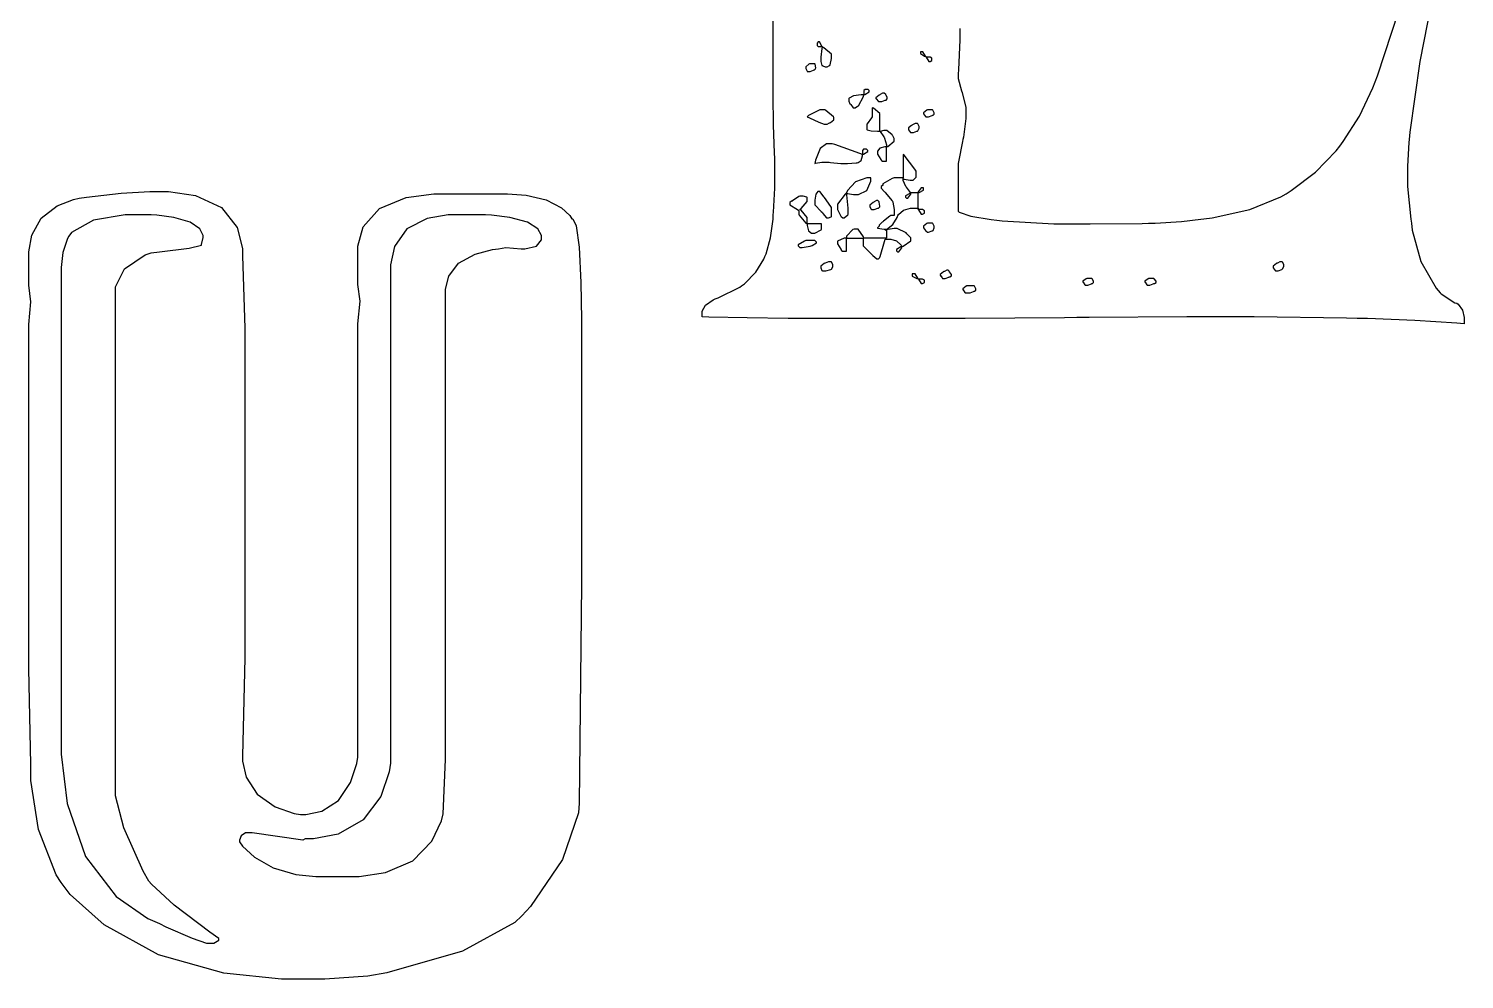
# Model space of a CAD drawing. Extents: x 55 to 302, y 40 to 307.
# Drawn here: x 225.3 to 292.4, y 44.5 to 88.8 of the extents above; entities that cross this region are included whole.
import ezdxf

# ---------------------------------------------------------------- set-up
doc = ezdxf.new("R2010")
doc.units = 0
doc.header["$MEASUREMENT"] = 0

msp = doc.modelspace()

# ---------------------------------------------------------------- linework, layer by layer
at = {"color": 32}
for points in [[(290.705, 89.377), (290.432, 87.9479), (290.372, 87.6293), (290.31, 87.3125), (289.833, 84.0232), (289.807, 83.6785), (289.789, 83.5381), (289.737, 82.4272), (289.737, 82.0568), (289.737, 81.4836), (289.886, 79.9497), (289.913, 79.7638), (289.947, 79.4371), (290.358, 77.9695), (291.068, 76.7292), (291.254, 76.5168), (291.254, 76.5168), (291.298, 76.4646), (291.942, 76.0511), (292.03, 76.0236), (292.09, 75.9795), (292.299, 75.7026), (292.383, 75.3622), (292.383, 75.2479), (292.383, 75.0715), (292.03, 75.099), (290.076, 75.2217), (287.859, 75.3099), (287.373, 75.3181), (286.888, 75.336), (282.568, 75.3883), (281.128, 75.3883), (279.417, 75.3883), (274.866, 75.3636), (274.285, 75.354), (273.702, 75.3456), (269.059, 75.3181), (267.512, 75.3181), (261.444, 75.3181), (260.802, 75.3181), (258.877, 75.3413), (257.095, 75.3801), (256.786, 75.3883), (256.786, 75.5646), (256.786, 75.6599), (256.941, 75.9411), (257.289, 76.1919), (257.387, 76.236), (257.52, 76.2801), (258.542, 76.7747), (258.622, 76.8354), (258.754, 76.9331), (259.287, 77.4707), (259.661, 78.0782), (259.715, 78.2105), (259.767, 78.3347), (259.975, 79.0758), (260.094, 79.9578), (260.103, 80.1508), (260.12, 80.2749), (260.174, 81.3992), (260.174, 81.7742), (260.174, 82.7966), (260.156, 83.0351), (260.112, 84.358), (260.103, 85.7278), (260.103, 86.184), (260.103, 89.4031)], [(268.817, 88.864), (268.817, 88.3348), (268.755, 86.9336), (268.746, 86.7473), (268.746, 86.5269), (268.895, 85.9455), (268.923, 85.8654), (268.949, 85.7871), (269.099, 85.1849), (269.099, 84.9835), (269.099, 84.6586), (268.984, 83.7847), (268.957, 83.6785), (268.939, 83.5738), (268.755, 82.6301), (268.746, 82.55), (268.746, 80.3271), (268.791, 80.2831), (269.328, 80.0901), (270.288, 79.9317), (270.545, 79.9042), (270.8, 79.8781), (273.202, 79.7278), (274.002, 79.7278), (274.91, 79.7278), (277.336, 79.7553), (277.636, 79.7638), (277.935, 79.7733), (279.174, 79.8421), (280.079, 79.9483), (280.212, 79.9744), (280.609, 80.0185), (282.359, 80.3988), (283.808, 80.99), (284.056, 81.1389), (284.303, 81.2892), (285.428, 82.145), (286.393, 83.1413), (286.562, 83.3617), (286.728, 83.5822), (287.482, 84.7686), (288.113, 86.0792), (288.219, 86.3604), (288.324, 86.6429), (289.33, 89.6772)]]:
    msp.add_lwpolyline(points, dxfattribs=at)
for points in [[(262.396, 87.9821), (262.378, 87.9299), (262.326, 87.5206), (262.326, 87.3827), (262.326, 87.322), (262.378, 87.1361), (262.396, 87.1361), (262.413, 87.1195), (262.533, 87.0659), (262.573, 87.0659), (262.617, 87.0659), (262.731, 87.128), (262.749, 87.1361), (262.766, 87.1541), (262.819, 87.4586), (262.819, 87.5591), (262.819, 87.6653), (262.467, 87.956), (262.396, 87.9821), (262.378, 88.0262), (262.259, 88.2304), (262.22, 88.2304), (262.202, 88.2304), (262.15, 88.1765), (262.15, 88.1585), (262.15, 88.0883), (262.15, 88.0717), (262.202, 88.0181), (262.22, 88.0181), (262.396, 88.0181), (262.396, 87.9821)], [(262.044, 87.2063), (261.797, 87.2063), (261.769, 87.1897), (261.621, 87.0701), (261.621, 87.0299), (261.621, 86.9858), (261.681, 86.8715), (261.691, 86.8535), (261.761, 86.8535), (261.822, 86.8535), (261.98, 86.9156), (262.008, 86.9237), (262.024, 86.9237), (262.078, 86.9777), (262.078, 86.9957), (262.096, 87.0218), (262.06, 87.1982), (262.044, 87.2063)], [(267.229, 87.5591), (267.246, 87.515), (267.366, 87.3125), (267.406, 87.3125), (267.432, 87.3125), (267.512, 87.3661), (267.512, 87.3827), (267.512, 87.4529), (267.512, 87.4709), (267.432, 87.5249), (267.406, 87.5249), (267.229, 87.5249), (267.211, 87.569), (267.091, 87.7715), (267.053, 87.7715), (266.983, 87.7715), (266.983, 87.7013), (266.978, 87.6886), (267.166, 87.5591), (267.229, 87.5591)], [(264.337, 85.761), (264.215, 85.761), (263.852, 85.7127), (263.648, 85.6107), (263.631, 85.5846), (263.631, 85.5126), (263.631, 85.4685), (263.683, 85.3362), (263.701, 85.3362), (263.718, 85.3101), (263.838, 85.1598), (263.878, 85.1598), (263.922, 85.1598), (264.036, 85.2234), (264.054, 85.2318), (264.089, 85.2413), (264.319, 85.6823), (264.337, 85.761), (264.381, 85.7786), (264.583, 85.8986), (264.583, 85.9374), (264.583, 85.955), (264.53, 86.0076), (264.513, 86.0076), (264.407, 86.0076), (264.389, 86.0076), (264.337, 85.955), (264.337, 85.9374), (264.337, 85.761)], [(265.042, 85.4424), (265.113, 85.4424), (265.173, 85.4424), (265.332, 85.5045), (265.359, 85.5126), (265.376, 85.5126), (265.429, 85.5666), (265.429, 85.5846), (265.429, 85.6287), (265.368, 85.743), (265.359, 85.761), (265.359, 85.7786), (265.279, 85.8312), (265.253, 85.8312), (265.209, 85.8312), (265.095, 85.7705), (265.077, 85.761), (265.05, 85.743), (264.9, 85.6245), (264.9, 85.5846), (264.909, 85.5761), (265.024, 85.4523), (265.042, 85.4424)], [(261.691, 84.7369), (261.796, 84.6847), (262.224, 84.4822), (262.485, 84.3841), (262.573, 84.3841), (262.617, 84.3841), (262.731, 84.4462), (262.749, 84.4543), (262.775, 84.4723), (262.926, 84.5922), (262.926, 84.6307), (262.926, 84.7027), (262.908, 84.7288), (262.555, 85.0209), (262.503, 85.0554), (262.326, 85.0554), (262.282, 85.065), (261.752, 84.799), (261.691, 84.7369)], [(265.395, 83.3258), (265.315, 83.3258), (265.077, 83.2693), (264.972, 83.1275), (264.972, 83.0792), (264.972, 82.991), (265.121, 82.7444), (265.148, 82.7264), (265.148, 82.7098), (265.201, 82.6562), (265.219, 82.6562), (265.395, 82.6562), (265.395, 83.3258), (265.456, 83.3438), (265.748, 83.596), (265.748, 83.6785), (265.748, 83.7226), (265.686, 83.8383), (265.678, 83.8549), (265.66, 83.899), (265.407, 84.1015), (265.325, 84.1015), (265.263, 84.1015), (265.103, 84.0412), (265.077, 84.0313), (265.077, 84.8071), (265.077, 84.8953), (264.786, 85.1436), (264.724, 85.1598), (264.724, 84.7369), (264.698, 84.6928), (264.486, 84.4021), (264.477, 84.3841), (264.477, 84.1375), (264.494, 84.1209), (264.67, 84.0768), (264.975, 84.0673), (265.077, 84.0673), (265.095, 84.0412), (265.271, 83.8027), (265.289, 83.7847), (265.297, 83.7406), (265.395, 83.4305), (265.395, 83.3258)], [(267.229, 84.7369), (267.299, 84.7369), (267.36, 84.7369), (267.52, 84.799), (267.546, 84.8071), (267.564, 84.8071), (267.618, 84.861), (267.618, 84.879), (267.618, 84.9231), (267.554, 85.0374), (267.546, 85.0554), (267.299, 85.0554), (267.272, 85.0374), (267.123, 84.9189), (267.123, 84.879), (267.123, 84.879), (267.211, 84.7549), (267.229, 84.7369)], [(266.524, 83.9971), (266.594, 83.9971), (266.654, 83.9971), (266.814, 84.0588), (266.84, 84.0673), (266.858, 84.0853), (266.912, 84.2049), (266.912, 84.2437), (266.912, 84.2878), (266.849, 84.4035), (266.84, 84.4201), (266.77, 84.4201), (266.726, 84.4201), (266.61, 84.3594), (266.594, 84.3499), (266.566, 84.3319), (266.417, 84.2133), (266.417, 84.1735), (266.417, 84.1294), (266.506, 84.0066), (266.524, 83.9971)], [(262.044, 82.55), (262.07, 82.568), (262.368, 82.6202), (262.467, 82.6202), (262.713, 82.6202), (262.774, 82.6036), (263.258, 82.55), (263.419, 82.55), (263.568, 82.55), (263.974, 82.5775), (264.018, 82.586), (264.062, 82.5955), (264.209, 82.7003), (264.267, 82.9056), (264.267, 82.973), (264.311, 82.991), (264.513, 83.1109), (264.513, 83.1494), (264.513, 83.1674), (264.459, 83.2196), (264.443, 83.2196), (264.337, 83.2196), (264.319, 83.2196), (264.267, 83.1674), (264.267, 83.1494), (264.267, 82.973), (264.15, 83.027), (262.97, 83.4415), (262.855, 83.4679), (262.679, 83.4679), (262.582, 83.4679), (262.295, 83.2474), (262.07, 82.7098), (262.044, 82.55)], [(266.876, 80.4333), (266.893, 80.3892), (267.013, 80.1867), (267.053, 80.1867), (267.079, 80.1867), (267.159, 80.2404), (267.159, 80.2569), (267.159, 80.3271), (267.159, 80.3451), (267.079, 80.3973), (267.053, 80.3973), (266.876, 80.3973), (266.876, 81.1749), (266.92, 81.1925), (267.123, 81.3125), (267.123, 81.3513), (267.123, 81.4215), (267.053, 81.4215), (267.009, 81.4215), (266.876, 81.2366), (266.876, 81.1749), (266.524, 81.1749), (266.506, 81.201), (266.329, 81.4395), (266.311, 81.4557), (266.294, 81.4737), (266.171, 81.752), (266.171, 81.8444), (266.215, 81.8279), (266.499, 81.7742), (266.594, 81.7742), (266.638, 81.7742), (266.77, 81.9065), (266.77, 81.9506), (266.77, 82.1972), (266.708, 82.2949), (266.215, 82.9388), (266.171, 82.973), (266.171, 81.8804), (265.748, 81.8804), (265.66, 81.854), (265.219, 81.6102), (265.219, 81.5277), (265.201, 81.5277), (265.148, 81.4737), (265.148, 81.4557), (265.148, 81.3954), (265.297, 81.2366), (265.325, 81.2091), (265.341, 81.183), (265.634, 80.8302), (265.678, 80.7861), (265.694, 80.742), (265.748, 80.4058), (265.748, 80.2929), (265.748, 80.1165), (265.571, 80.1165), (265.544, 80.0901), (265.245, 79.852), (265.219, 79.834), (265.191, 79.8174), (265.042, 79.6713), (265.042, 79.6216), (264.972, 79.5514), (264.972, 79.5348), (265.289, 79.4812), (265.395, 79.4812), (265.395, 79.0582), (264.337, 79.0582), (264.319, 79.1284), (264.067, 79.4812), (263.984, 79.4812), (263.878, 79.4812), (263.816, 79.4646), (263.525, 79.1602), (263.525, 79.0582), (263.419, 79.0582), (263.102, 78.9259), (263.102, 78.8818), (263.102, 78.7936), (263.251, 78.5467), (263.278, 78.529), (263.278, 78.511), (263.331, 78.4571), (263.349, 78.4571), (263.525, 78.4571), (263.525, 79.0582), (264.301, 79.0582), (264.301, 78.7054), (264.389, 78.6088), (264.746, 78.2602), (264.94, 78.1043), (265.006, 78.1043), (265.023, 78.1043), (265.077, 78.1583), (265.077, 78.1763), (265.095, 78.2024), (265.297, 78.9079), (265.325, 79.0222), (265.501, 79.0222), (265.592, 79.0222), (265.866, 78.9397), (266.073, 78.7315), (266.101, 78.6694), (266.057, 78.6529), (265.854, 78.5329), (265.854, 78.4931), (265.854, 78.4765), (265.906, 78.4229), (265.924, 78.4229), (265.968, 78.4229), (266.101, 78.6088), (266.101, 78.6694), (266.171, 78.6874), (266.524, 78.9397), (266.524, 79.0222), (266.524, 79.0843), (266.373, 79.2427), (266.347, 79.2688), (266.303, 79.3129), (265.885, 79.5154), (265.748, 79.5154), (265.748, 79.5154), (265.369, 79.4551), (265.325, 79.4452), (265.395, 79.4727), (265.69, 79.7017), (265.897, 80.0379), (265.924, 80.1165), (265.95, 80.1702), (266.183, 80.3727), (266.518, 80.4693), (266.63, 80.4693), (266.876, 80.4693), (266.876, 80.4333)], [(263.525, 81.1749), (263.453, 81.1223), (263.102, 80.6595), (263.102, 80.5035), (263.102, 80.3988), (263.251, 80.0985), (263.278, 80.0806), (263.349, 80.0104), (263.409, 80.0104), (263.586, 80.1606), (263.595, 80.1867), (263.595, 80.4333), (263.604, 80.4693), (263.542, 81.0962), (263.525, 81.1749), (263.569, 81.1569), (263.853, 81.1029), (263.948, 81.1029), (264.079, 81.1029), (264.472, 81.2934), (264.654, 81.7344), (264.654, 81.8804), (264.476, 81.8804), (263.944, 81.6998), (263.569, 81.2892), (263.525, 81.1749)], [(262.819, 80.0806), (262.819, 80.5035), (262.792, 80.5476), (262.493, 80.9639), (262.467, 80.9985), (262.439, 81.0426), (262.274, 81.2451), (262.22, 81.2451), (262.187, 81.2451), (262.092, 81.1181), (262.044, 80.8426), (262.044, 80.7501), (262.044, 80.6277), (262.334, 80.3106), (262.396, 80.2569), (262.423, 80.2128), (262.588, 80.0104), (262.643, 80.0104), (262.687, 80.0104), (262.81, 80.064), (262.819, 80.0806)], [(266.524, 81.1749), (266.48, 81.1569), (266.277, 81.0383), (266.277, 80.9985), (266.277, 80.9805), (266.329, 80.9265), (266.347, 80.9265), (266.391, 80.9265), (266.524, 81.1128), (266.524, 81.1749)], [(261.691, 79.7278), (261.691, 79.6491), (261.747, 79.411), (261.889, 79.3048), (261.938, 79.3048), (262.042, 79.3048), (262.333, 79.4551), (262.36, 79.4812), (262.36, 79.7278), (261.691, 79.7278), (261.691, 79.9042), (261.691, 80.0283), (261.399, 80.3712), (261.338, 80.3973), (261.399, 80.4513), (261.691, 80.7819), (261.691, 80.8923), (261.691, 80.9625), (261.663, 80.9805), (261.498, 81.0327), (261.444, 81.0327), (261.338, 81.0327), (261.294, 81.0161), (261.002, 80.8136), (260.985, 80.7861), (260.958, 80.7861), (260.879, 80.7339), (260.879, 80.7159), (260.879, 80.6277), (261.231, 80.3988), (261.302, 80.3631), (261.302, 80.1867), (261.311, 80.1426), (261.629, 79.7638), (261.691, 79.7278)], [(265.042, 80.7501), (265.042, 80.7681), (264.988, 80.8221), (264.972, 80.8221), (264.928, 80.8221), (264.812, 80.76), (264.796, 80.7501), (264.768, 80.7339), (264.619, 80.614), (264.619, 80.5737), (264.619, 80.5296), (264.68, 80.4153), (264.69, 80.3973), (264.76, 80.3973), (264.82, 80.3973), (264.979, 80.4609), (265.006, 80.4693), (265.023, 80.4693), (265.077, 80.5229), (265.077, 80.5395), (265.085, 80.567), (265.05, 80.742), (265.042, 80.7501)], [(267.229, 79.411), (267.299, 79.339), (267.36, 79.339), (267.52, 79.4025), (267.546, 79.411), (267.564, 79.4286), (267.618, 79.5486), (267.618, 79.5874), (267.618, 79.6315), (267.554, 79.7458), (267.546, 79.7638), (267.299, 79.7638), (267.272, 79.7458), (267.123, 79.6272), (267.123, 79.5874), (267.123, 79.5433), (267.211, 79.4205), (267.229, 79.411)], [(261.338, 78.6335), (261.444, 78.6335), (261.444, 78.6335), (261.823, 78.697), (261.867, 78.7054), (261.911, 78.7231), (262.114, 78.843), (262.114, 78.8818), (262.044, 78.952), (261.621, 78.952), (261.559, 78.9259), (261.268, 78.7605), (261.268, 78.7054), (261.338, 78.6335)], [(262.396, 77.5409), (262.467, 77.5409), (262.555, 77.5409), (262.792, 77.603), (262.819, 77.6111), (262.836, 77.6291), (262.89, 77.749), (262.89, 77.7875), (262.89, 77.8316), (262.828, 77.9473), (262.819, 77.9639), (262.749, 77.9639), (262.687, 77.9639), (262.529, 77.9032), (262.503, 77.8937), (262.475, 77.8771), (262.326, 77.7572), (262.326, 77.7173), (262.326, 77.6732), (262.378, 77.5504), (262.396, 77.5409)], [(283.563, 77.5409), (283.633, 77.5409), (283.694, 77.5409), (283.852, 77.603), (283.88, 77.6111), (283.896, 77.6291), (283.95, 77.749), (283.95, 77.7875), (283.95, 77.8316), (283.888, 77.9473), (283.88, 77.9639), (283.81, 77.9639), (283.766, 77.9639), (283.65, 77.9032), (283.633, 77.8937), (283.606, 77.8771), (283.457, 77.7572), (283.457, 77.7173), (283.457, 77.6732), (283.545, 77.5504), (283.563, 77.5409)], [(266.876, 77.1881), (266.893, 77.144), (267.013, 76.9415), (267.053, 76.9415), (267.079, 76.9415), (267.159, 76.9952), (267.159, 77.0117), (267.159, 77.0819), (267.159, 77.0999), (267.079, 77.1521), (267.053, 77.1521), (266.876, 77.1521), (266.858, 77.1962), (266.738, 77.3987), (266.7, 77.3987), (266.594, 77.3987), (266.594, 77.3285), (266.594, 77.2943), (266.805, 77.1881), (266.876, 77.1881)], [(268.005, 77.1881), (268.075, 77.1881), (268.137, 77.1881), (268.296, 77.2502), (268.323, 77.2583), (268.35, 77.2583), (268.428, 77.312), (268.428, 77.3285), (268.428, 77.3726), (268.34, 77.4883), (268.323, 77.5049), (268.323, 77.5229), (268.27, 77.5751), (268.252, 77.5751), (268.207, 77.5751), (268.093, 77.5148), (268.075, 77.5049), (268.049, 77.4883), (267.899, 77.3688), (267.899, 77.3285), (267.907, 77.3204), (267.995, 77.2061), (268.005, 77.1881)], [(274.673, 76.8696), (274.744, 76.8696), (274.804, 76.8696), (274.963, 76.9331), (274.99, 76.9415), (275.007, 76.9415), (275.06, 76.9952), (275.06, 77.0117), (275.06, 77.0558), (274.998, 77.1715), (274.99, 77.1881), (274.744, 77.1881), (274.716, 77.1715), (274.567, 77.0516), (274.567, 77.0117), (274.575, 77.0033), (274.664, 76.8794), (274.673, 76.8696)], [(277.566, 76.8696), (277.636, 76.8696), (277.697, 76.8696), (277.855, 76.9331), (277.883, 76.9415), (277.909, 76.9415), (277.989, 76.9952), (277.989, 77.0117), (277.989, 77.0558), (277.899, 77.1715), (277.883, 77.1881), (277.636, 77.1881), (277.609, 77.1715), (277.46, 77.0516), (277.46, 77.0117), (277.468, 77.0033), (277.556, 76.8794), (277.566, 76.8696)], [(269.063, 76.5168), (269.24, 76.5168), (269.3, 76.5168), (269.46, 76.5803), (269.486, 76.5888), (269.504, 76.5888), (269.558, 76.6424), (269.558, 76.659), (269.558, 76.7031), (269.495, 76.8188), (269.486, 76.8354), (269.133, 76.8354), (269.107, 76.8188), (268.957, 76.6988), (268.957, 76.659), (268.966, 76.6505), (269.045, 76.5348), (269.063, 76.5168)]]:
    msp.add_lwpolyline(points, close=True, dxfattribs=at)
at = {"color": 42}
for points in [[(231.422, 81.2451), (231.845, 81.2451), (233.114, 81.0602), (234.327, 80.5007), (235.058, 79.5637), (235.303, 78.5756), (235.303, 78.2465), (235.409, 74.8591), (235.409, 59.4431), (235.303, 54.8929), (235.303, 54.6421), (235.474, 53.8882), (235.986, 53.0931), (236.835, 52.5117), (237.716, 52.2002), (238.019, 52.1409), (238.268, 52.1409), (239.018, 52.3074), (239.795, 52.8077), (240.355, 53.6444), (240.647, 54.5222), (240.701, 54.821), (240.701, 75.0715), (240.807, 76.1298), (240.701, 76.9056), (240.701, 78.3869), (240.701, 78.6888), (240.951, 79.5913), (241.701, 80.4513), (242.947, 80.9681), (244.252, 81.1389), (244.687, 81.1389), (247.403, 81.1389), (247.693, 81.1389), (248.561, 81.0673), (249.493, 80.8482), (250.201, 80.4845), (250.591, 80.1204), (250.685, 79.9744), (250.735, 79.9744), (250.888, 79.6438), (251.032, 78.6515), (251.114, 76.998), (251.142, 75.2616), (251.142, 74.6827), (251.142, 62.9006), (251.037, 52.6701), (251.001, 52.2291), (250.252, 50.0422), (248.761, 47.8536), (248.356, 47.4126), (248.029, 47.0958), (245.59, 45.7648), (242.042, 44.7506), (241.16, 44.5904), (239.147, 44.45), (238.019, 44.45), (237.123, 44.45), (234.44, 44.7354), (231.382, 45.5842), (228.845, 46.9953), (227.263, 48.4159), (226.836, 48.9659), (226.598, 49.3282), (225.772, 51.4435), (225.425, 53.7393), (225.425, 54.5042), (225.319, 58.9499), (225.319, 75.0355), (225.425, 76.0938), (225.319, 76.8696), (225.319, 78.1763), (225.319, 78.4324), (225.463, 79.2014), (225.904, 80.0019), (226.643, 80.5766), (227.415, 80.8743), (227.682, 80.9265), (228.025, 80.9805), (229.645, 81.1664), (230.977, 81.2451), (231.422, 81.2451)], [(226.836, 77.4707), (226.836, 55.7389), (226.836, 54.9684), (227.12, 52.6577), (227.977, 50.1826), (229.41, 48.3182), (230.881, 47.2846), (231.422, 47.0598), (231.731, 46.9015), (232.956, 46.3642), (233.63, 46.1437), (233.856, 46.1437), (233.962, 46.1437), (234.208, 46.2841), (234.208, 46.3543), (233.785, 46.6467), (232.118, 47.9076), (231.051, 48.8872), (230.929, 49.0361), (230.673, 49.4951), (229.767, 51.5278), (229.376, 53.02), (229.376, 53.516), (229.376, 76.5168), (229.376, 76.798), (229.795, 77.6386), (230.759, 78.2906), (231.033, 78.3869), (231.43, 78.4229), (232.811, 78.595), (233.398, 78.7315), (233.398, 78.7756), (233.469, 79.0924), (233.469, 79.1944), (233.316, 79.4964), (232.859, 79.8079), (232.099, 80.0255), (231.299, 80.1342), (231.033, 80.1508), (230.328, 80.1508), (229.832, 80.1508), (228.348, 79.9098), (227.312, 79.3309), (227.189, 79.1626), (227.127, 79.0483), (226.919, 78.3967), (226.836, 77.7021), (226.836, 77.4707)], [(242.218, 77.5409), (242.218, 54.5402), (242.159, 54.1457), (241.767, 52.9925), (240.951, 51.8901), (239.772, 51.2314), (238.616, 51.0124), (238.231, 51.0124), (238.125, 50.9404), (235.762, 51.2932), (235.515, 51.2932), (235.453, 51.2851), (235.245, 51.1485), (235.162, 50.9404), (235.162, 50.8702), (235.31, 50.6719), (235.862, 50.1565), (236.744, 49.6507), (237.805, 49.349), (238.733, 49.2485), (239.043, 49.2485), (240.348, 49.2485), (240.757, 49.2485), (241.988, 49.433), (243.257, 49.9844), (244.157, 50.9005), (244.609, 51.8446), (244.687, 52.1751), (244.792, 54.7165), (244.792, 76.4826), (244.792, 76.6837), (244.943, 77.2844), (245.404, 77.8937), (246.175, 78.3181), (246.986, 78.529), (247.261, 78.5633), (247.614, 78.6335), (248.32, 78.5633), (248.497, 78.5633), (249.034, 78.6956), (249.273, 78.9933), (249.273, 79.0924), (249.273, 79.1944), (249.108, 79.4964), (248.616, 79.8079), (247.799, 80.0255), (246.946, 80.1342), (246.662, 80.1508), (245.251, 80.1508), (244.92, 80.1508), (243.928, 79.9867), (242.98, 79.4949), (242.408, 78.6776), (242.218, 77.826), (242.218, 77.5409)]]:
    msp.add_lwpolyline(points, close=True, dxfattribs=at)

doc.saveas('drawing.dxf')
